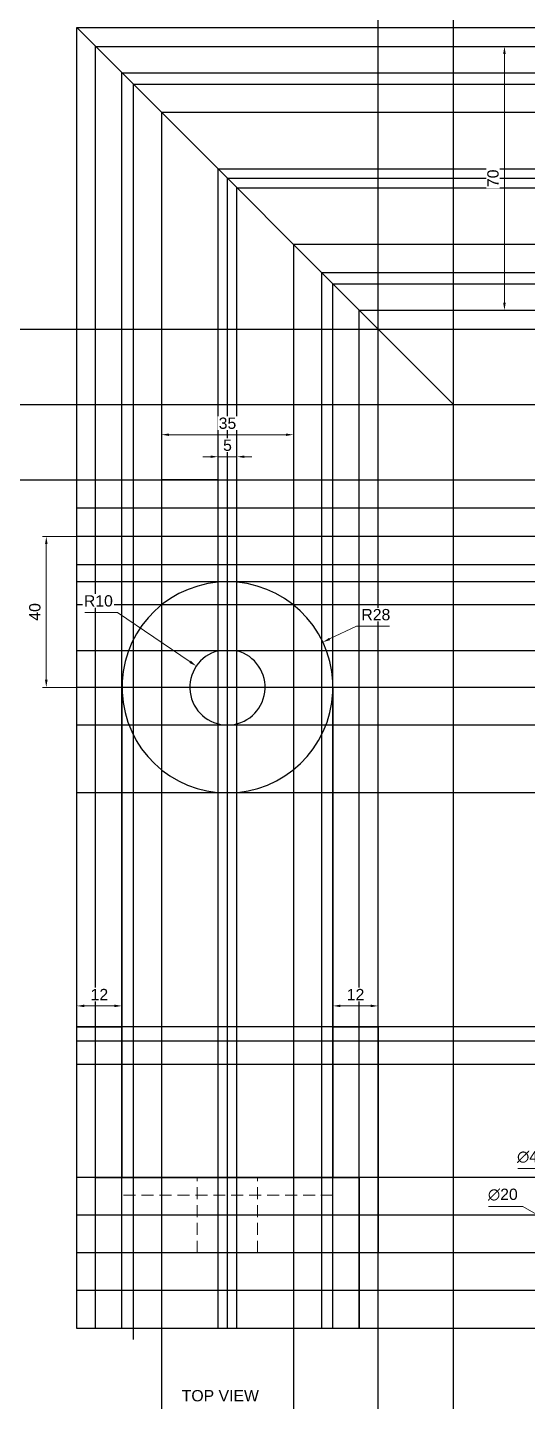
# Model space of a CAD drawing. Header units: millimetres. Extents: x 652 to 1049, y -264 to 100.
# Drawn here: x 652.2 to 784.9, y -264.4 to 100 of the extents above; entities that cross this region are included whole.
import ezdxf

# ---------------------------------------------------------------- set-up
doc = ezdxf.new("R2010")
doc.units = ezdxf.units.MM
doc.linetypes.add('CENTER', pattern=[50.8, 31.75, -6.35, 6.35, -6.35])
doc.linetypes.add('HIDDEN', pattern=[9.525, 6.35, -3.175])
for name, color, linetype in [('axis', 1, 'Continuous'), ('projection lines', 63, 'Continuous'), ('TEXT', 254, 'Continuous')]:
    doc.layers.add(name, color=color, linetype=linetype)
for name, color, linetype, lineweight in [('centerline', 51, 'CENTER', 15), ('dimension line', 3, 'Continuous', 15), ('hidden line', 4, 'HIDDEN', 15)]:
    doc.layers.add(name, color=color, linetype=linetype, lineweight=lineweight)
doc.styles.get("Standard").update_dxf_attribs({"font": 'arial.ttf'})
doc.dimstyles.new('AM_ISO$0', dxfattribs={"dimtxt": 3, "dimasz": 2, "dimexe": 1, "dimexo": 1, "dimgap": 1.5, "dimtad": 1, "dimtoh": 1, "dimdec": 3, "dimdsep": 46, "dimtxsty": 'Standard', "dimcen": 0, "dimclrd": 256, "dimclre": 256, "dimclrt": 256, "dimadec": 0, "dimazin": 2, "dimtp": 0.1, "dimtm": 0.1, "dimtfac": 0.71, "dimtdec": 3, "dimtmove": 0, "dimatfit": 3, "dimfxl": 1, "dimtfill": 1, "dimlwd": -1, "dimlwe": -1, "dimarcsym": 1})
doc.dimstyles.new('AM_ISO$3', dxfattribs={"dimtxt": 3, "dimasz": 2, "dimexe": 1, "dimexo": 1, "dimgap": 1.5, "dimtad": 1, "dimtoh": 1, "dimdec": 3, "dimdsep": 46, "dimtxsty": 'Standard', "dimcen": 0, "dimclrd": 256, "dimclre": 256, "dimclrt": 256, "dimadec": 0, "dimazin": 2, "dimtp": 0.1, "dimtm": 0.1, "dimtfac": 0.71, "dimtdec": 3, "dimtofl": 0, "dimtmove": 0, "dimatfit": 0, "dimfxl": 1, "dimtfill": 1, "dimlwd": -1, "dimlwe": -1, "dimarcsym": 1})
doc.dimstyles.new('AM_ISO$4', dxfattribs={"dimtxt": 3, "dimasz": 2, "dimexe": 1, "dimexo": 1, "dimgap": 1.5, "dimtad": 1, "dimtoh": 1, "dimdec": 3, "dimdsep": 46, "dimtxsty": 'Standard', "dimcen": 0, "dimclrd": 256, "dimclre": 256, "dimclrt": 256, "dimadec": 0, "dimazin": 2, "dimtp": 0.1, "dimtm": 0.1, "dimtfac": 0.71, "dimtdec": 3, "dimtofl": 0, "dimtmove": 0, "dimatfit": 0, "dimfxl": 1, "dimtfill": 1, "dimlwd": -1, "dimlwe": -1, "dimarcsym": 1})

# ---------------------------------------------------------------- blocks, each defined once
blk = doc.blocks.new('*D20')
at = {"layer": 'Defpoints', "color": 0, "transparency": 16777216}
for p in [(794.68, -208.02), (815.81, -241.98)]:
    blk.add_point(p, dxfattribs=at)
at = {"layer": 'dimension line', "transparency": 16777216}
for p, q in [((791.34, -202.65), (782.29, -202.65)), ((793.63, -206.32), (791.34, -202.65))]:
    blk.add_line(p, q, dxfattribs=at)
blk.add_solid([(793.91, -206.14), (793.34, -206.5), (794.68, -208.02)], dxfattribs=at)
at = {"layer": 'dimension line', "transparency": 16777216, "insert": (786.07, -199.54), "char_height": 3, "attachment_point": 5, "bg_fill": 3, "box_fill_scale": 1.1, "bg_fill_color": 256, "bg_fill_true_color": 13158600, "bg_fill_transparency": 0}
blk.add_mtext('∅40', dxfattribs=at)
blk = doc.blocks.new('*D21')
at = {"layer": 'Defpoints', "color": 0, "transparency": 16777216}
for p in [(796.56, -220.05), (813.93, -229.95)]:
    blk.add_point(p, dxfattribs=at)
at = {"layer": 'dimension line', "transparency": 16777216}
for p, q in [((783.62, -212.67), (774.57, -212.67)), ((794.82, -219.06), (783.62, -212.67))]:
    blk.add_line(p, q, dxfattribs=at)
blk.add_solid([(794.99, -218.77), (794.66, -219.35), (796.56, -220.05)], dxfattribs=at)
at = {"layer": 'dimension line', "transparency": 16777216, "insert": (778.34, -209.55), "char_height": 3, "attachment_point": 5, "bg_fill": 3, "box_fill_scale": 1.1, "bg_fill_color": 256, "bg_fill_true_color": 13158600, "bg_fill_transparency": 0}
blk.add_mtext('∅20', dxfattribs=at)
blk = doc.blocks.new('*D25')
at = {"layer": 'Defpoints', "color": 0, "transparency": 16777216}
for p in [(730.56, -63.03), (705.25, -75)]:
    blk.add_point(p, dxfattribs=at)
at = {"layer": 'dimension line', "transparency": 16777216}
for p, q in [((732.36, -62.17), (739.54, -58.78)), ((739.54, -58.78), (748.22, -58.78))]:
    blk.add_line(p, q, dxfattribs=at)
blk.add_solid([(732.22, -61.87), (732.51, -62.47), (730.56, -63.03)], dxfattribs=at)
at = {"layer": 'dimension line', "transparency": 16777216, "insert": (744.63, -55.74), "char_height": 3, "attachment_point": 5, "bg_fill": 3, "box_fill_scale": 1.1, "bg_fill_color": 256, "bg_fill_true_color": 13158600, "bg_fill_transparency": 0}
blk.add_mtext('R28', dxfattribs=at)
blk = doc.blocks.new('*D26')
at = {"layer": 'Defpoints', "color": 0, "transparency": 16777216}
for p in [(696.98, -69.37), (705.25, -75)]:
    blk.add_point(p, dxfattribs=at)
at = {"layer": 'dimension line', "transparency": 16777216}
for p, q in [((676.06, -55.12), (667.4, -55.12)), ((695.33, -68.24), (676.06, -55.12))]:
    blk.add_line(p, q, dxfattribs=at)
blk.add_solid([(695.52, -67.97), (695.14, -68.52), (696.98, -69.37)], dxfattribs=at)
at = {"layer": 'dimension line', "transparency": 16777216, "insert": (670.98, -52.09), "char_height": 3, "attachment_point": 5, "bg_fill": 3, "box_fill_scale": 1.1, "bg_fill_color": 256, "bg_fill_true_color": 13158600, "bg_fill_transparency": 0}
blk.add_mtext('R10', dxfattribs=at)
blk = doc.blocks.new('*D34')
at = {"layer": 'Defpoints', "color": 0, "transparency": 16777216}
for p in [(702.75, -20), (707.75, -20)]:
    blk.add_point(p, dxfattribs=at)
at = {"layer": 'dimension line', "transparency": 16777216}
for p, q in [((700.75, -13.84), (698.75, -13.84)), ((702.75, -19), (702.75, -12.84)), ((702.75, -13.84), (707.75, -13.84)), ((707.75, -19), (707.75, -12.84)), ((709.75, -13.84), (711.75, -13.84))]:
    blk.add_line(p, q, dxfattribs=at)
for points in [[(700.75, -13.51), (700.75, -14.17), (702.75, -13.84)], [(709.75, -13.51), (709.75, -14.17), (707.75, -13.84)]]:
    blk.add_solid(points, dxfattribs=at)
at = {"layer": 'dimension line', "transparency": 16777216, "insert": (705.25, -10.81), "char_height": 3, "attachment_point": 5, "bg_fill": 3, "box_fill_scale": 1.1, "bg_fill_color": 256, "bg_fill_true_color": 13158600, "bg_fill_transparency": 0}
blk.add_mtext('5', dxfattribs=at)
at = {"layer": 'Defpoints', "color": 0, "transparency": 16777216}
blk.add_point((707.75, -13.84), dxfattribs=at)
blk = doc.blocks.new('*D35')
at = {"layer": 'Defpoints', "color": 0, "transparency": 16777216}
for p in [(722.75, -8), (687.75, -20), (722.75, -20)]:
    blk.add_point(p, dxfattribs=at)
at = {"layer": 'dimension line', "transparency": 16777216}
for p, q in [((687.75, -19), (687.75, -7)), ((722.75, -19), (722.75, -7)), ((689.75, -8), (720.75, -8))]:
    blk.add_line(p, q, dxfattribs=at)
for points in [[(689.75, -7.67), (689.75, -8.33), (687.75, -8)], [(720.75, -7.67), (720.75, -8.33), (722.75, -8)]]:
    blk.add_solid(points, dxfattribs=at)
at = {"layer": 'dimension line', "transparency": 16777216, "insert": (705.25, -4.97), "char_height": 3, "attachment_point": 5, "bg_fill": 3, "box_fill_scale": 1.1, "bg_fill_color": 256, "bg_fill_true_color": 13158600, "bg_fill_transparency": 0}
blk.add_mtext('35', dxfattribs=at)
blk = doc.blocks.new('*D36')
at = {"layer": 'Defpoints', "color": 0, "transparency": 16777216}
for p in [(677.25, -159.49), (665.25, -165), (677.25, -165)]:
    blk.add_point(p, dxfattribs=at)
at = {"layer": 'dimension line', "transparency": 16777216}
for p, q in [((665.25, -164), (665.25, -158.49)), ((667.25, -159.49), (675.25, -159.49))]:
    blk.add_line(p, q, dxfattribs=at)
for points in [[(667.25, -159.15), (667.25, -159.82), (665.25, -159.49)], [(675.25, -159.15), (675.25, -159.82), (677.25, -159.49)]]:
    blk.add_solid(points, dxfattribs=at)
at = {"layer": 'dimension line', "transparency": 16777216, "insert": (671.25, -156.48), "char_height": 3, "attachment_point": 5, "bg_fill": 3, "box_fill_scale": 1.1, "bg_fill_color": 256, "bg_fill_true_color": 13158600, "bg_fill_transparency": 0}
blk.add_mtext('12', dxfattribs=at)
blk = doc.blocks.new('*D37')
at = {"layer": 'Defpoints', "color": 0, "transparency": 16777216}
for p in [(745.25, -159.49), (733.25, -165), (745.25, -165)]:
    blk.add_point(p, dxfattribs=at)
at = {"layer": 'dimension line', "transparency": 16777216}
for p, q in [((735.25, -159.49), (743.25, -159.49)), ((745.25, -164), (745.25, -158.49))]:
    blk.add_line(p, q, dxfattribs=at)
for points in [[(735.25, -159.15), (735.25, -159.82), (733.25, -159.49)], [(743.25, -159.15), (743.25, -159.82), (745.25, -159.49)]]:
    blk.add_solid(points, dxfattribs=at)
at = {"layer": 'dimension line', "transparency": 16777216, "insert": (739.25, -156.48), "char_height": 3, "attachment_point": 5, "bg_fill": 3, "box_fill_scale": 1.1, "bg_fill_color": 256, "bg_fill_true_color": 13158600, "bg_fill_transparency": 0}
blk.add_mtext('12', dxfattribs=at)
blk = doc.blocks.new('*D38')
at = {"layer": 'Defpoints', "color": 0, "transparency": 16777216}
for p in [(669.15, -35), (657.15, -75), (669.15, -75)]:
    blk.add_point(p, dxfattribs=at)
at = {"layer": 'dimension line', "transparency": 16777216}
for p, q in [((668.15, -35), (656.15, -35)), ((657.15, -37), (657.15, -73)), ((668.15, -75), (656.15, -75))]:
    blk.add_line(p, q, dxfattribs=at)
for points in [[(656.82, -37), (657.49, -37), (657.15, -35)], [(656.82, -73), (657.49, -73), (657.15, -75)]]:
    blk.add_solid(points, dxfattribs=at)
at = {"layer": 'dimension line', "transparency": 16777216, "insert": (654.12, -55), "char_height": 3, "attachment_point": 5, "rotation": 90, "bg_fill": 3, "box_fill_scale": 1.1, "bg_fill_color": 256, "bg_fill_true_color": 13158600, "bg_fill_transparency": 0}
blk.add_mtext('40', dxfattribs=at)
blk = doc.blocks.new('*D39')
at = {"layer": 'Defpoints', "color": 0, "transparency": 16777216}
for p in [(778.77, 95), (785.25, 95), (785.25, 25)]:
    blk.add_point(p, dxfattribs=at)
at = {"layer": 'dimension line', "transparency": 16777216}
for p, q in [((784.25, 95), (777.77, 95)), ((778.77, 27), (778.77, 93)), ((784.25, 25), (777.77, 25))]:
    blk.add_line(p, q, dxfattribs=at)
for points in [[(778.44, 93), (779.11, 93), (778.77, 95)], [(778.44, 27), (779.11, 27), (778.77, 25)]]:
    blk.add_solid(points, dxfattribs=at)
at = {"layer": 'dimension line', "transparency": 16777216, "insert": (775.74, 60), "char_height": 3, "attachment_point": 5, "rotation": 90, "bg_fill": 3, "box_fill_scale": 1.1, "bg_fill_color": 256, "bg_fill_true_color": 13158600, "bg_fill_transparency": 0}
blk.add_mtext('70', dxfattribs=at)

msp = doc.modelspace()

# ---------------------------------------------------------------- linework, layer by layer
for p, q in [((702.7461, -20), (687.7461, -20)), ((687.7461, -20), (687.7461, -53.1425)), ((702.7461, -65.3175), (702.7461, -20)), ((707.7461, -65.3175), (707.7461, -20)), ((707.7461, -20), (722.7461, -20)), ((722.7461, -20), (722.7461, -53.1425)), ((677.2461, -75), (677.2461, -205)), ((733.2461, -75), (733.2461, -205))]:
    msp.add_line(p, q)
for points in [[(670.2461, -225), (665.2461, -225), (665.2461, -165), (677.2461, -165)], [(733.2461, -165), (745.2461, -165), (745.2461, -225), (740.2461, -225)]]:
    msp.add_lwpolyline(points)
msp.add_lwpolyline([(740.2461, -245), (670.2461, -245), (670.2461, -205), (740.2461, -205)], close=True)
for radius, start, end in [(28, 95.122516, 84.877484), (10, 104.477512, 75.522488)]:
    msp.add_arc((705.2461, -75), radius, start, end)
at = {"layer": 'axis'}
msp.add_line((765.2461, 0), (665.2461, 100), dxfattribs=at)
for direction in [(0, 1), (1, 0)]:
    msp.add_xline((765.2461, 0), direction, dxfattribs=at)
at = {"layer": 'centerline', "ltscale": 0.5}
for p, q in [((669.1525, -35), (741.3397, -35)), ((705.2461, -111.0936), (705.2461, -38.9064)), ((669.1525, -75), (741.3397, -75)), ((769.1525, -225), (841.3397, -225))]:
    msp.add_line(p, q, dxfattribs=at)
at = {"layer": 'hidden line', "ltscale": 0.5}
for p, q in [((687.7461, -27.5), (702.7461, -27.5)), ((707.7461, -27.5), (722.7461, -27.5)), ((687.7461, -42.5), (702.7461, -42.5)), ((707.7461, -42.5), (722.7461, -42.5)), ((677.2461, -168.8562), (733.2461, -168.8562)), ((665.2461, -175), (745.2461, -175)), ((677.2461, -205), (677.2461, -225)), ((680.3108, -225), (680.3108, -205)), ((697.2461, -225), (697.2461, -205)), ((713.2461, -225), (713.2461, -205)), ((730.3108, -225), (730.3108, -205)), ((733.2461, -205), (733.2461, -225)), ((733.2461, -209.6887), (677.2461, -209.6887)), ((670.2461, -215), (740.2461, -215)), ((670.2461, -225), (740.2461, -225)), ((670.2461, -235), (740.2461, -235))]:
    msp.add_line(p, q, dxfattribs=at)
at = {"layer": 'projection lines'}
for p, q in [((665.2461, -245), (665.2461, 100)), ((665.2461, 100), (1015.2461, 100)), ((670.2461, -245), (670.2461, 95)), ((670.2461, 95), (1015.2461, 95)), ((677.2461, -245), (677.2461, 88)), ((677.2461, 88), (1015.2461, 88)), ((680.2461, 85), (1015.2461, 85)), ((680.3108, -248), (680.3108, 85)), ((687.7461, 77.5), (1015.2461, 77.5)), ((702.7461, -245), (702.7461, 62.5)), ((702.7461, 62.5), (1015.2461, 62.5)), ((705.2461, -245), (705.2461, 60)), ((705.2461, 60), (1015.2461, 60)), ((707.7461, -245), (707.7461, 57.5)), ((707.7461, 57.5), (1015.2461, 57.5)), ((722.7461, 42.5), (1015.2461, 42.5)), ((730.2461, 35), (1015.2461, 35)), ((730.3108, -245), (730.3108, 35)), ((733.2461, -245), (733.2461, 32)), ((733.2461, 32), (1015.2461, 32)), ((740.2461, -245), (740.2461, 25)), ((740.2461, 25), (1015.2461, 25)), ((1015.2461, -27.5), (665.2461, -27.5)), ((1015.2461, -35), (665.2461, -35)), ((1015.2461, -42.5), (665.2461, -42.5)), ((1015.2461, -47), (665.2461, -47)), ((1015.2461, -53.1425), (665.2461, -53.1425)), ((1015.2461, -65.3175), (665.2461, -65.3175)), ((1015.2461, -75), (665.2461, -75)), ((1015.2461, -85), (665.2461, -85)), ((1015.2461, -103), (665.2461, -103)), ((1015.2461, -165), (665.2461, -165)), ((1015.2461, -168.8562), (665.2461, -168.8562)), ((1015.2461, -175), (665.2461, -175)), ((1015.2461, -205), (665.2461, -205)), ((1015.2461, -215), (665.2461, -215)), ((1015.2461, -225), (665.2461, -225)), ((1015.2461, -235), (665.2461, -235)), ((1015.2461, -245), (665.2461, -245))]:
    msp.add_line(p, q, dxfattribs=at)
for p, direction in [((745.2461, 0), (0, 1)), ((765.2461, 20), (1, 0)), ((765.2461, -20), (1, 0))]:
    msp.add_xline(p, direction, dxfattribs=at)
for p in [(687.7461, 77.5), (722.7461, 42.5)]:
    msp.add_ray(p, (0, -1), dxfattribs=at)

# ---------------------------------------------------------------- texts
at = {"layer": 'TEXT', "insert": (693.1019, -261.367), "char_height": 3, "attachment_point": 1}
msp.add_mtext_dynamic_manual_height_columns('TOP VIEW', width=91.868963, gutter_width=12.5, heights=[0], dxfattribs=at)

# ---------------------------------------------------------------- next in the draw order: dimensions: what is measured, and where the dimension line sits
at = {"layer": 'dimension line'}
dim = msp.add_linear_dim(base=(778.7746, 95), p1=(785.2461, 25), p2=(785.2461, 95), angle=90, dimstyle='AM_ISO$0', dxfattribs=at)
dim.commit()
dim.dimension.update_dxf_attribs({"geometry": '*D39', "text_midpoint": (775.7429, 60)})
for base, p1, p2, override, picture, middle in [((707.7461, -13.8401), (702.7461, -20), (707.7461, -20), {"dimpost": ''}, '*D34', (705.2461, -10.8145)), ((677.2461, -159.4863), (665.2461, -165), (677.2461, -165), {"dimse2": 1}, '*D36', (671.2461, -156.4801)), ((745.2461, -159.4863), (733.2461, -165), (745.2461, -165), {"dimse1": 1}, '*D37', (739.2461, -156.4801))]:
    dim = msp.add_linear_dim(base=base, p1=p1, p2=p2, dimstyle='AM_ISO$0', override=override, dxfattribs=at)
    dim.commit()
    dim.dimension.update_dxf_attribs({"geometry": picture, "text_midpoint": middle})
dim = msp.add_radius_dim(center=(705.2461, -75), mpoint=(730.557, -63.0268), dimstyle='AM_ISO$4', dxfattribs=at)
dim.commit()
dim.dimension.update_dxf_attribs({"geometry": '*D25', "text_midpoint": (744.6317, -58.7754), "dimtype": 164})
dim = msp.add_diameter_dim_2p(p1=(815.8105, -241.9822), p2=(794.6817, -208.0178), dimstyle='AM_ISO$3', dxfattribs=at)
dim.commit()
dim.dimension.update_dxf_attribs({"geometry": '*D20', "text_midpoint": (786.0674, -202.6509), "dimtype": 163})

# ---------------------------------------------------------------- next in the draw order: dimensions: what is measured, and where the dimension line sits
dim = msp.add_linear_dim(base=(722.7461, -8), p1=(687.7461, -20), p2=(722.7461, -20), dimstyle='AM_ISO$0', dxfattribs=at)
dim.commit()
dim.dimension.update_dxf_attribs({"geometry": '*D35', "text_midpoint": (705.2461, -4.9673)})
dim = msp.add_radius_dim(center=(705.2461, -75), mpoint=(696.981, -69.3708), dimstyle='AM_ISO$4', dxfattribs=at)
dim.commit()
dim.dimension.update_dxf_attribs({"geometry": '*D26', "text_midpoint": (670.9765, -55.119), "dimtype": 164})
dim = msp.add_diameter_dim_2p(p1=(813.9332, -229.9533), p2=(796.559, -220.0467), dimstyle='AM_ISO$3', dxfattribs=at)
dim.commit()
dim.dimension.update_dxf_attribs({"geometry": '*D21', "text_midpoint": (778.3431, -212.6683), "dimtype": 163})

# ---------------------------------------------------------------- next in the draw order: dimensions: what is measured, and where the dimension line sits
dim = msp.add_linear_dim(base=(657.1525, -75), p1=(669.1525, -35), p2=(669.1525, -75), angle=90, dimstyle='AM_ISO$0', override={"dimpost": ''}, dxfattribs=at)
dim.commit()
dim.dimension.update_dxf_attribs({"geometry": '*D38', "text_midpoint": (654.1207, -55)})

doc.saveas('drawing.dxf')
